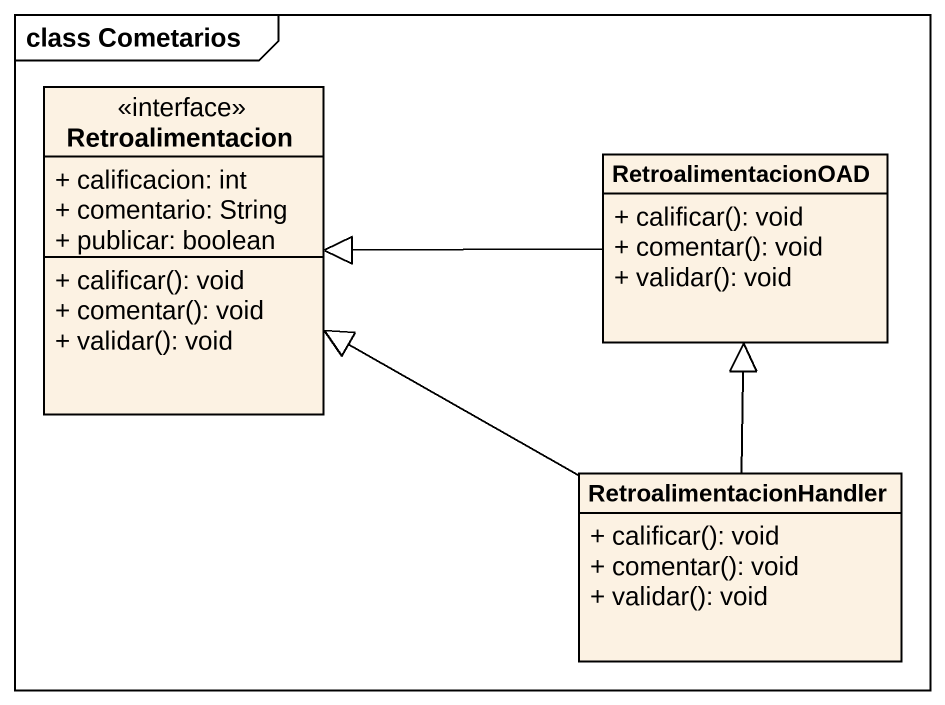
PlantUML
@startuml
mainframe class Cometarios
hide circle
hide empty members
skinparam classAttributeIconSize 0
class Retroalimentacion <<interface>> {
  + calificacion: int
  + comentario: String
  + publicar: boolean
  + calificar(): void
  + comentar(): void
  + validar(): void
}
class RetroalimentacionOAD {
  + calificar(): void
  + comentar(): void
  + validar(): void
}
class RetroalimentacionHandler {
  + calificar(): void
  + comentar(): void
  + validar(): void
}
RetroalimentacionOAD -left-|> Retroalimentacion
RetroalimentacionHandler -left-|> Retroalimentacion
RetroalimentacionHandler -up-|> RetroalimentacionOAD
@enduml
